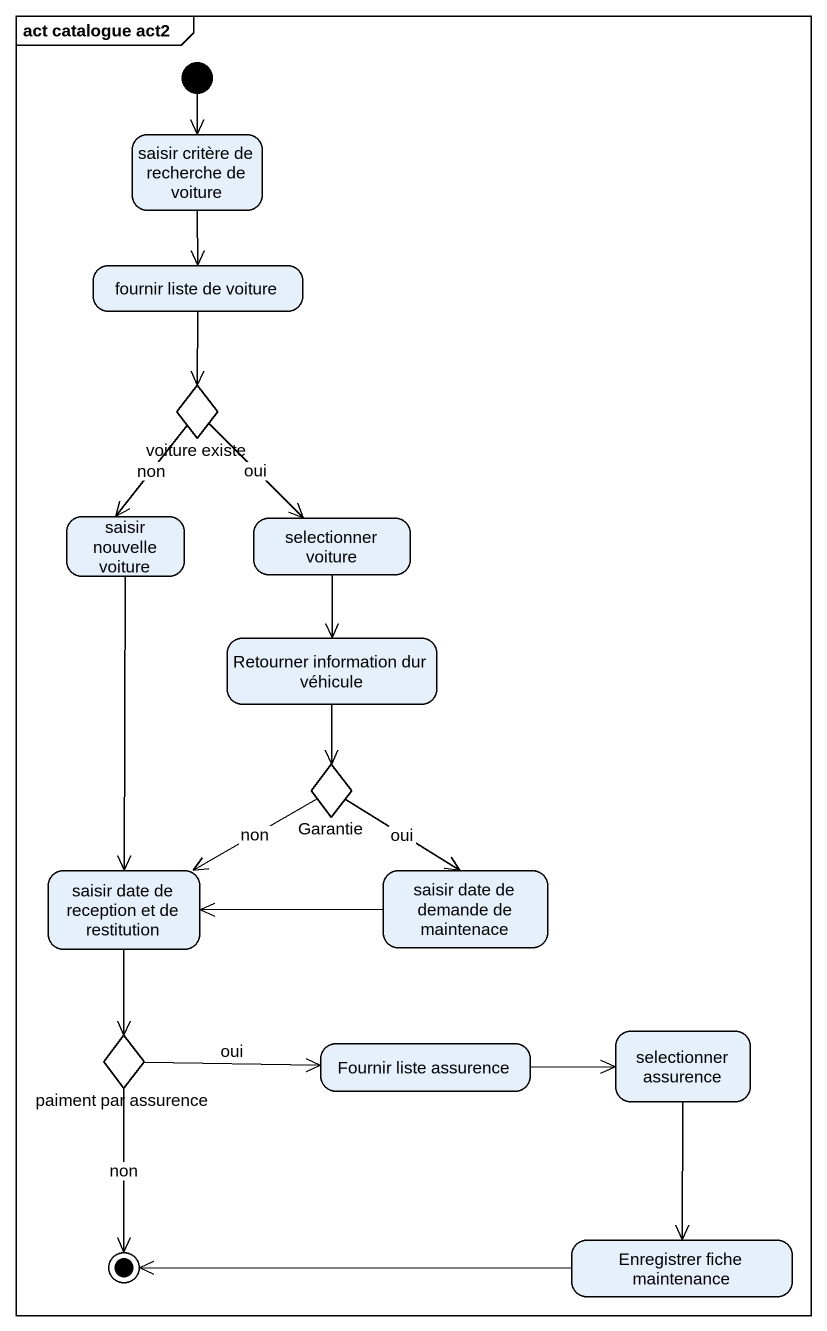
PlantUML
@startuml
mainframe act catalogue act2
hide empty description
state "saisir critère de recherche de voiture" as saisir_critère_de_recherche
state "fournir liste de voiture" as fournir_liste_de_voiture
state "voiture existe" as voiture_existe <<choice>>
state "saisir nouvelle voiture" as saisir_nouvelle_voiture
state "selectionner voiture" as selectionner_voiture
state "Retourner information dur véhicule" as Retourner_information_dur
state Garantie <<choice>>
state "saisir date de reception et de restitution" as saisir_date_de_reception_et
state "saisir date de demande de maintenace" as saisir_date_de_demande_de
state "paiment par assurence" as paiment_par_assurence <<choice>>
state "Fournir liste assurence" as Fournir_liste_assurence
state "selectionner assurence" as selectionner_assurence
state "Enregistrer fiche maintenance" as Enregistrer_fiche
[*] --> saisir_critère_de_recherche
saisir_critère_de_recherche --> fournir_liste_de_voiture
fournir_liste_de_voiture --> voiture_existe
voiture_existe --> saisir_nouvelle_voiture : non
voiture_existe --> selectionner_voiture : oui
saisir_nouvelle_voiture --> saisir_date_de_reception_et
selectionner_voiture --> Retourner_information_dur
Retourner_information_dur --> Garantie
Garantie -left-> saisir_date_de_reception_et : non
Garantie --> saisir_date_de_demande_de : oui
saisir_date_de_reception_et --> paiment_par_assurence
saisir_date_de_demande_de -left-> saisir_date_de_reception_et
paiment_par_assurence -right-> Fournir_liste_assurence : oui
Fournir_liste_assurence -right-> selectionner_assurence
selectionner_assurence --> Enregistrer_fiche
paiment_par_assurence --> [*] : non
Enregistrer_fiche -left-> [*]
@enduml
